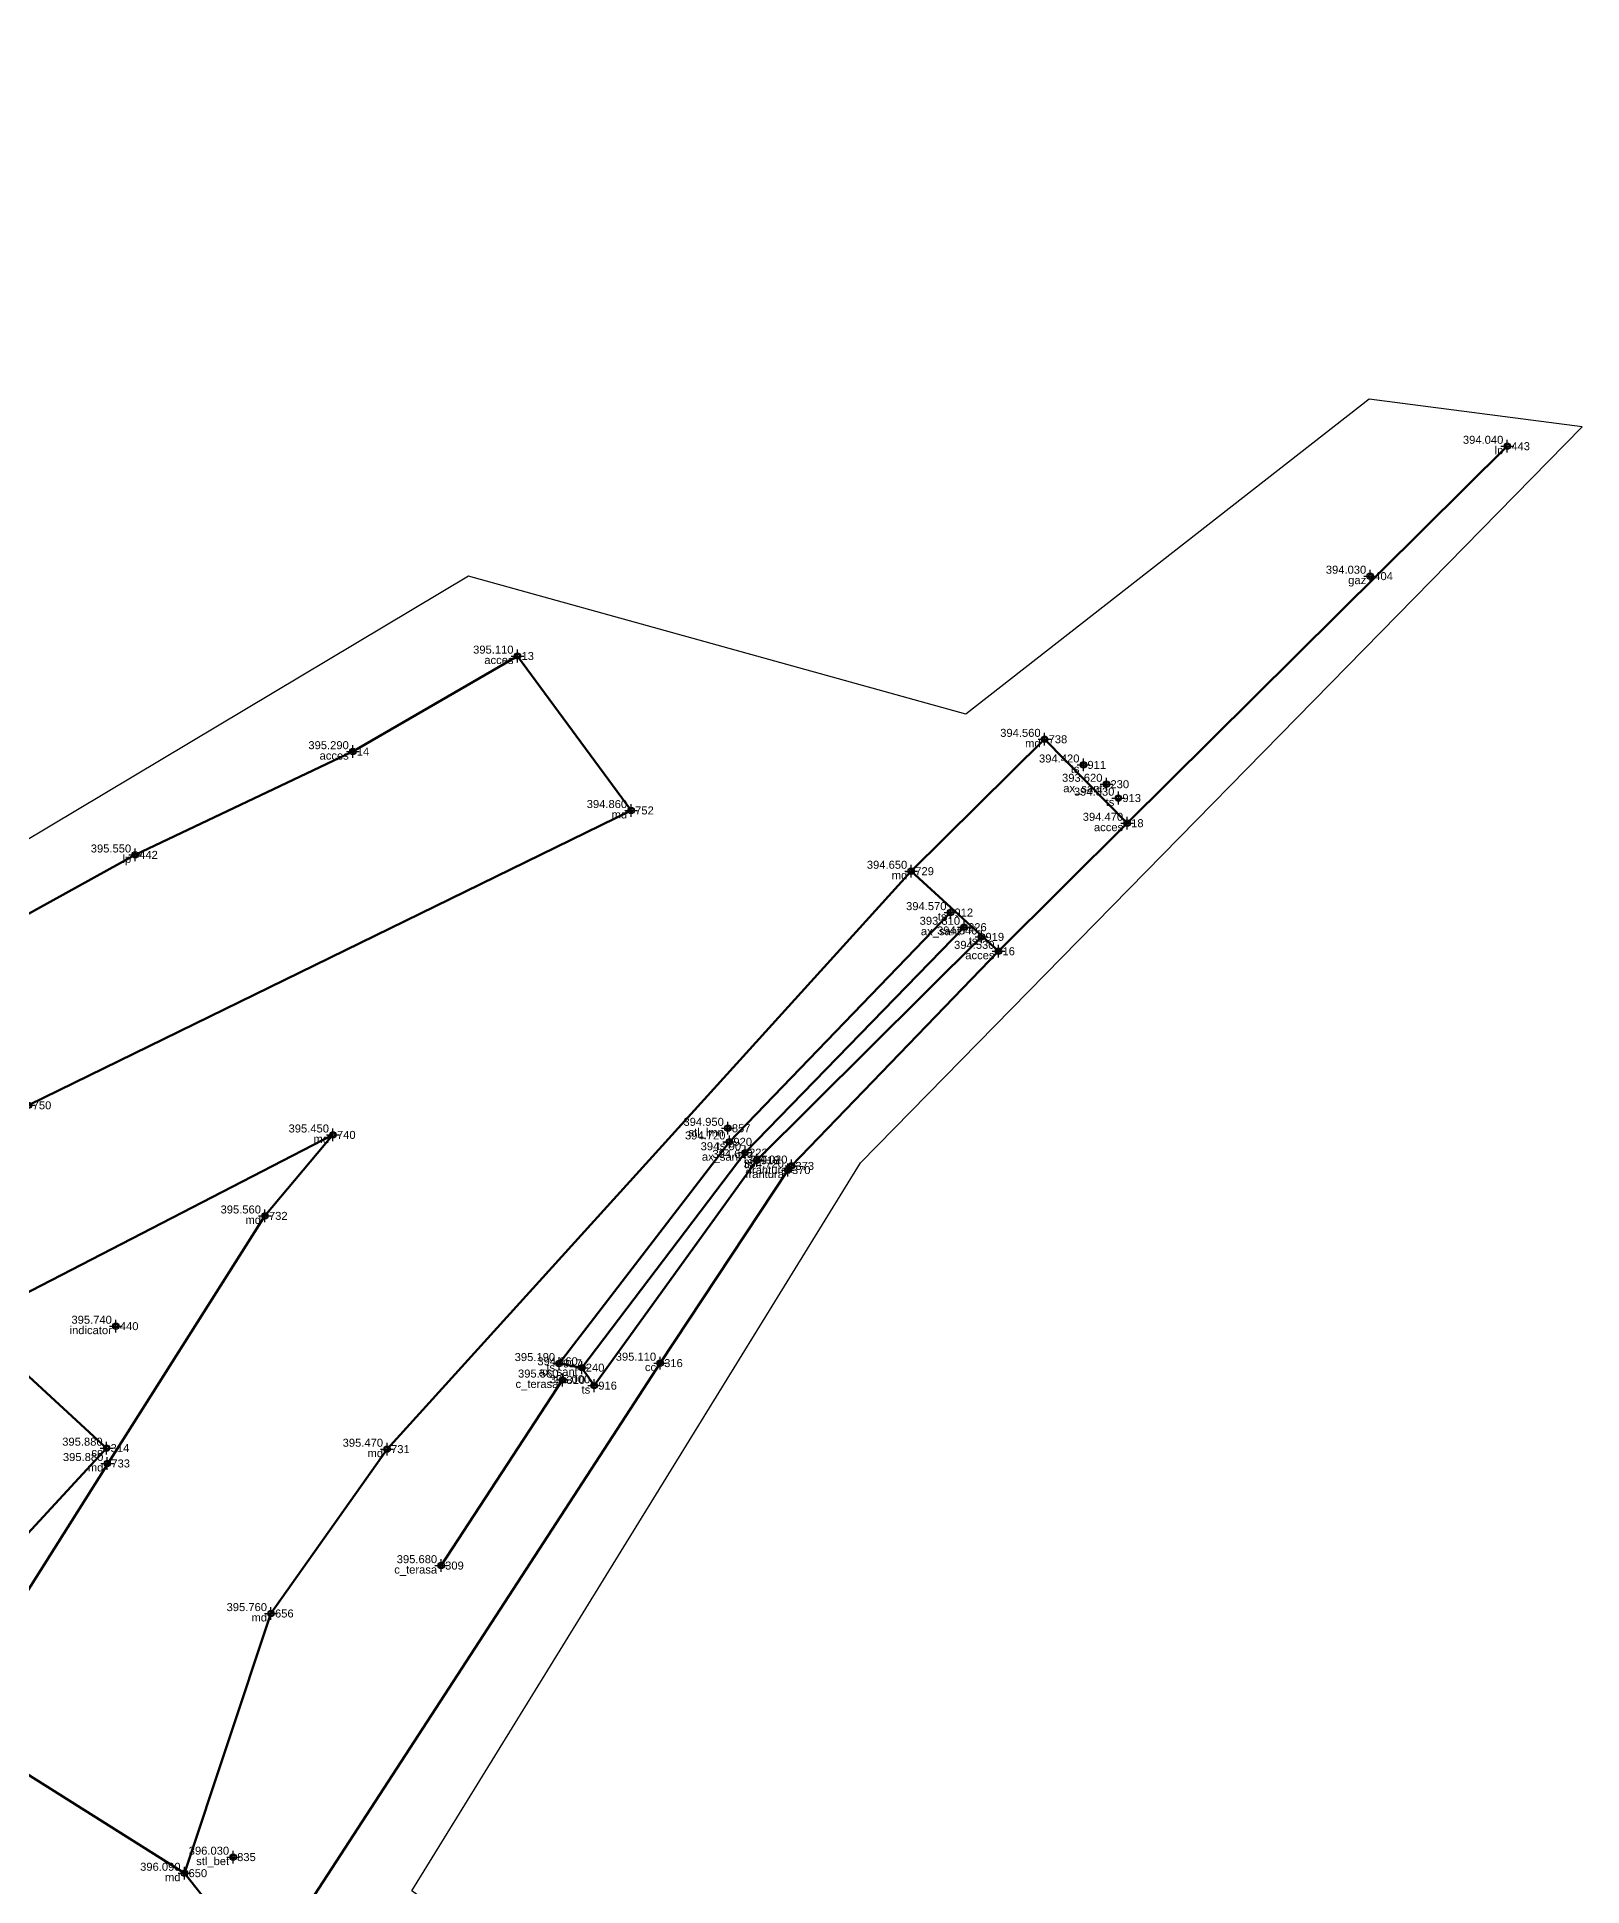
# Model space of a CAD drawing. Extents: x 396921 to 401273, y 555385 to 556691.
# Drawn here: x 397564.4 to 397612.7, y 556576 to 556633.8 of the extents above; entities that cross this region are included whole.
import ezdxf
from ezdxf.enums import TextEntityAlignment as Align

# ---------------------------------------------------------------- set-up
doc = ezdxf.new("R2010")
doc.units = 0
doc.header["$PDMODE"] = 34
doc.header["$PDSIZE"] = 0.2
for name, color, linetype in [('Boundary', 30, 'Continuous'), ('TOPO_CERC', 1, 'Continuous'), ('TOPO_CODE', 7, 'Continuous'), ('TOPO_ELEVATION', 7, 'Continuous'), ('TOPO_POINT_ID', 7, 'Continuous'), ('TOPO_POINTS', 7, 'Continuous'), ('TOPO_SYMBOL', 1, 'Continuous')]:
    doc.layers.add(name, color=color, linetype=linetype)
doc.layers.add('RO-LINES-LIN', color=7, linetype='Continuous', lineweight=25)
doc.styles.get("Standard").update_dxf_attribs({"font": 'arial.ttf'})

# ---------------------------------------------------------------- blocks, each defined once
blk = doc.blocks.new('PUNCTOPO')
at = {"layer": 'TOPO_CERC'}
blk.add_circle((0, 0), 0.25, dxfattribs=at)
at = {"layer": 'TOPO_SYMBOL'}
blk.add_point((0, 0), dxfattribs=at)

msp = doc.modelspace()

# ---------------------------------------------------------------- linework, layer by layer
at = {"layer": 'Boundary'}
msp.add_lwpolyline([(397504.516, 556582.723), (397524.352, 556584.443), (397543.347, 556580.386), (397571.881, 556560.421), (397591.567, 556546.352), (397599.856, 556558.522), (397576.112, 556575.872), (397590.128, 556598.614), (397612.674, 556621.602), (397606.026, 556622.465), (397593.42, 556612.625), (397577.879, 556616.941), (397556.056, 556603.905), (397532.226, 556599.849), (397494.971, 556602.262)], dxfattribs=at)
at = {"layer": 'RO-LINES-LIN', "lineweight": 50}
for points in [[(397370.694, 556633.784, 406.91), (397382.169, 556629.548, 406.08), (397392.709, 556625.674, 405.36), (397396.929, 556624.076, 405.09), (397406.434, 556620.904, 404.48), (397412.536, 556618.889, 404.06), (397423.568, 556614.964, 403.33), (397428.459, 556613.167, 403.06), (397453.33, 556605.449, 401.62), (397472.865, 556598.657, 400.71), (397484.788, 556595.513, 400.16), (397489.993, 556594.317, 400), (397493.021, 556593.776, 399.88), (397511.966, 556592.922, 397.84), (397517.831, 556592.966, 397.59), (397525.267, 556593.198, 397.28), (397537.748, 556593.006, 396.72), (397544.338, 556593.474, 396.5), (397551.883, 556594.085, 396.19), (397559.003, 556597.54, 395.92), (397564.14, 556600.411, 395.66), (397582.964, 556609.622, 394.86)], [(397583.87, 556592.358, 395.11), (397587.862, 556598.388, 394.72), (397587.972, 556598.517, 394.02), (397594.442, 556605.224, 394.53), (397598.462, 556609.224, 394.47), (397610.34, 556621.001, 394.04)], [(397582.964, 556609.622, 394.86), (397579.414, 556614.446, 395.11), (397574.267, 556611.461, 395.29)], [(397595.172, 556555.214, 396.72), (397591.086, 556558.606, 396.6), (397571.725, 556572.992, 396.17), (397569.01, 556576.424, 396.09), (397571.712, 556584.536, 395.76), (397575.338, 556589.67, 395.47), (397591.716, 556607.725, 394.65), (397595.883, 556611.846, 394.56)], [(397595.883, 556611.846, 394.56), (397598.462, 556609.224, 394.47), (397594.442, 556605.224, 394.53), (397591.716, 556607.725, 394.65)], [(397574.267, 556611.461, 395.29), (397567.468, 556608.234, 395.55)], [(397567.468, 556608.234, 395.55), (397562.143, 556605.302, 395.7)], [(397592.942, 556606.433, 394.57), (397586.034, 556599.27, 394.72), (397580.713, 556592.346, 395.19)], [(397581.421, 556592.215, 394.66), (397586.523, 556598.932, 394.29), (397593.366, 556605.975, 393.81)], [(397580.713, 556592.346, 395.19), (397581.421, 556592.215, 394.66), (397581.812, 556591.654, 395), (397586.892, 556598.694, 394.61), (397593.91, 556605.673, 394.54)], [(397573.648, 556599.487, 395.45), (397562.328, 556593.644, 395.79), (397555.502, 556586.304, 396.22), (397560.114, 556581.922, 396.27), (397561.508, 556581.139, 396.27), (397566.647, 556589.258, 395.906), (397571.523, 556596.957, 395.56), (397573.648, 556599.487, 395.45)], [(397556.278, 556586.372, 396.26), (397560.028, 556582.622, 396.125), (397566.576, 556589.703, 395.88), (397562.666, 556593.293, 395.8), (397556.278, 556586.372, 396.26)], [(397572.943, 556575.546, 395.99), (397583.87, 556592.358, 395.11)], [(397577.028, 556586.033, 395.68), (397580.817, 556591.831, 395.56)], [(397569.01, 556576.424, 396.09), (397561.508, 556581.139, 396.27)]]:
    msp.add_polyline3d(points, dxfattribs=at)

# ---------------------------------------------------------------- block references
at = {"layer": 'TOPO_POINTS'}
ref = msp.add_blockref('PUNCTOPO', (397610.34, 556621.001, 394.04), dxfattribs=dict(at, xscale=0.25, yscale=0.25, zscale=0.25))
ref.add_attrib('POINT', '443', dxfattribs={"layer": 'TOPO_POINT_ID', "height": 0.25}).set_placement((397610.465, 556621.001, 394.04), align=Align.MIDDLE_LEFT)
ref.add_attrib('ELEVATION', '394.040', dxfattribs={"layer": 'TOPO_ELEVATION', "height": 0.25}).set_placement((397610.215, 556621.001, 394.04), align=Align.BOTTOM_RIGHT)
ref.add_attrib('CODE', 'lp', dxfattribs={"layer": 'TOPO_CODE', "height": 0.25}).set_placement((397610.215, 556621.001, 394.04), align=Align.TOP_RIGHT)
ref = msp.add_blockref('PUNCTOPO', (397606.057, 556616.942, 394.03), dxfattribs=dict(at, xscale=0.25, yscale=0.25, zscale=0.25))
ref.add_attrib('POINT', '404', dxfattribs={"layer": 'TOPO_POINT_ID', "height": 0.25}).set_placement((397606.182, 556616.942, 394.03), align=Align.MIDDLE_LEFT)
ref.add_attrib('ELEVATION', '394.030', dxfattribs={"layer": 'TOPO_ELEVATION', "height": 0.25}).set_placement((397605.932, 556616.942, 394.03), align=Align.BOTTOM_RIGHT)
ref.add_attrib('CODE', 'gaz', dxfattribs={"layer": 'TOPO_CODE', "height": 0.25}).set_placement((397605.932, 556616.942, 394.03), align=Align.TOP_RIGHT)
ref = msp.add_blockref('PUNCTOPO', (397579.414, 556614.446, 395.11), dxfattribs=dict(at, xscale=0.25, yscale=0.25, zscale=0.25))
ref.add_attrib('POINT', '13', dxfattribs={"layer": 'TOPO_POINT_ID', "height": 0.25}).set_placement((397579.539, 556614.446, 395.11), align=Align.MIDDLE_LEFT)
ref.add_attrib('ELEVATION', '395.110', dxfattribs={"layer": 'TOPO_ELEVATION', "height": 0.25}).set_placement((397579.289, 556614.446, 395.11), align=Align.BOTTOM_RIGHT)
ref.add_attrib('CODE', 'acces', dxfattribs={"layer": 'TOPO_CODE', "height": 0.25}).set_placement((397579.289, 556614.446, 395.11), align=Align.TOP_RIGHT)
ref = msp.add_blockref('PUNCTOPO', (397595.883, 556611.846, 394.56), dxfattribs=dict(at, xscale=0.25, yscale=0.25, zscale=0.25))
ref.add_attrib('POINT', '738', dxfattribs={"layer": 'TOPO_POINT_ID', "height": 0.25}).set_placement((397596.008, 556611.846, 394.56), align=Align.MIDDLE_LEFT)
ref.add_attrib('ELEVATION', '394.560', dxfattribs={"layer": 'TOPO_ELEVATION', "height": 0.25}).set_placement((397595.758, 556611.846, 394.56), align=Align.BOTTOM_RIGHT)
ref.add_attrib('CODE', 'md', dxfattribs={"layer": 'TOPO_CODE', "height": 0.25}).set_placement((397595.758, 556611.846, 394.56), align=Align.TOP_RIGHT)
ref = msp.add_blockref('PUNCTOPO', (397574.267, 556611.461, 395.29), dxfattribs=dict(at, xscale=0.25, yscale=0.25, zscale=0.25))
ref.add_attrib('POINT', '14', dxfattribs={"layer": 'TOPO_POINT_ID', "height": 0.25}).set_placement((397574.392, 556611.461, 395.29), align=Align.MIDDLE_LEFT)
ref.add_attrib('ELEVATION', '395.290', dxfattribs={"layer": 'TOPO_ELEVATION', "height": 0.25}).set_placement((397574.142, 556611.461, 395.29), align=Align.BOTTOM_RIGHT)
ref.add_attrib('CODE', 'acces', dxfattribs={"layer": 'TOPO_CODE', "height": 0.25}).set_placement((397574.142, 556611.461, 395.29), align=Align.TOP_RIGHT)
ref = msp.add_blockref('PUNCTOPO', (397597.096, 556611.045, 394.42), dxfattribs=dict(at, xscale=0.25, yscale=0.25, zscale=0.25))
ref.add_attrib('POINT', '911', dxfattribs={"layer": 'TOPO_POINT_ID', "height": 0.25}).set_placement((397597.221, 556611.045, 394.42), align=Align.MIDDLE_LEFT)
ref.add_attrib('ELEVATION', '394.420', dxfattribs={"layer": 'TOPO_ELEVATION', "height": 0.25}).set_placement((397596.971, 556611.045, 394.42), align=Align.BOTTOM_RIGHT)
ref.add_attrib('CODE', 'ts', dxfattribs={"layer": 'TOPO_CODE', "height": 0.25}).set_placement((397596.971, 556611.045, 394.42), align=Align.TOP_RIGHT)
ref = msp.add_blockref('PUNCTOPO', (397597.815, 556610.442, 393.62), dxfattribs=dict(at, xscale=0.25, yscale=0.25, zscale=0.25))
ref.add_attrib('POINT', '230', dxfattribs={"layer": 'TOPO_POINT_ID', "height": 0.25}).set_placement((397597.94, 556610.442, 393.62), align=Align.MIDDLE_LEFT)
ref.add_attrib('ELEVATION', '393.620', dxfattribs={"layer": 'TOPO_ELEVATION', "height": 0.25}).set_placement((397597.69, 556610.442, 393.62), align=Align.BOTTOM_RIGHT)
ref.add_attrib('CODE', 'ax_sant', dxfattribs={"layer": 'TOPO_CODE', "height": 0.25}).set_placement((397597.69, 556610.442, 393.62), align=Align.TOP_RIGHT)
ref = msp.add_blockref('PUNCTOPO', (397598.187, 556610.009, 394.33), dxfattribs=dict(at, xscale=0.25, yscale=0.25, zscale=0.25))
ref.add_attrib('POINT', '913', dxfattribs={"layer": 'TOPO_POINT_ID', "height": 0.25}).set_placement((397598.312, 556610.009, 394.33), align=Align.MIDDLE_LEFT)
ref.add_attrib('ELEVATION', '394.330', dxfattribs={"layer": 'TOPO_ELEVATION', "height": 0.25}).set_placement((397598.062, 556610.009, 394.33), align=Align.BOTTOM_RIGHT)
ref.add_attrib('CODE', 'ts', dxfattribs={"layer": 'TOPO_CODE', "height": 0.25}).set_placement((397598.062, 556610.009, 394.33), align=Align.TOP_RIGHT)
ref = msp.add_blockref('PUNCTOPO', (397582.964, 556609.622, 394.86), dxfattribs=dict(at, xscale=0.25, yscale=0.25, zscale=0.25))
ref.add_attrib('POINT', '752', dxfattribs={"layer": 'TOPO_POINT_ID', "height": 0.25}).set_placement((397583.089, 556609.622, 394.86), align=Align.MIDDLE_LEFT)
ref.add_attrib('ELEVATION', '394.860', dxfattribs={"layer": 'TOPO_ELEVATION', "height": 0.25}).set_placement((397582.839, 556609.622, 394.86), align=Align.BOTTOM_RIGHT)
ref.add_attrib('CODE', 'md', dxfattribs={"layer": 'TOPO_CODE', "height": 0.25}).set_placement((397582.839, 556609.622, 394.86), align=Align.TOP_RIGHT)
ref = msp.add_blockref('PUNCTOPO', (397598.462, 556609.224, 394.47), dxfattribs=dict(at, xscale=0.25, yscale=0.25, zscale=0.25))
ref.add_attrib('POINT', '18', dxfattribs={"layer": 'TOPO_POINT_ID', "height": 0.25}).set_placement((397598.587, 556609.224, 394.47), align=Align.MIDDLE_LEFT)
ref.add_attrib('ELEVATION', '394.470', dxfattribs={"layer": 'TOPO_ELEVATION', "height": 0.25}).set_placement((397598.337, 556609.224, 394.47), align=Align.BOTTOM_RIGHT)
ref.add_attrib('CODE', 'acces', dxfattribs={"layer": 'TOPO_CODE', "height": 0.25}).set_placement((397598.337, 556609.224, 394.47), align=Align.TOP_RIGHT)
ref = msp.add_blockref('PUNCTOPO', (397567.468, 556608.234, 395.55), dxfattribs=dict(at, xscale=0.25, yscale=0.25, zscale=0.25))
ref.add_attrib('POINT', '442', dxfattribs={"layer": 'TOPO_POINT_ID', "height": 0.25}).set_placement((397567.593, 556608.234, 395.55), align=Align.MIDDLE_LEFT)
ref.add_attrib('ELEVATION', '395.550', dxfattribs={"layer": 'TOPO_ELEVATION', "height": 0.25}).set_placement((397567.343, 556608.234, 395.55), align=Align.BOTTOM_RIGHT)
ref.add_attrib('CODE', 'lp', dxfattribs={"layer": 'TOPO_CODE', "height": 0.25}).set_placement((397567.343, 556608.234, 395.55), align=Align.TOP_RIGHT)
ref = msp.add_blockref('PUNCTOPO', (397591.716, 556607.725, 394.65), dxfattribs=dict(at, xscale=0.25, yscale=0.25, zscale=0.25))
ref.add_attrib('POINT', '729', dxfattribs={"layer": 'TOPO_POINT_ID', "height": 0.25}).set_placement((397591.841, 556607.725, 394.65), align=Align.MIDDLE_LEFT)
ref.add_attrib('ELEVATION', '394.650', dxfattribs={"layer": 'TOPO_ELEVATION', "height": 0.25}).set_placement((397591.591, 556607.725, 394.65), align=Align.BOTTOM_RIGHT)
ref.add_attrib('CODE', 'md', dxfattribs={"layer": 'TOPO_CODE', "height": 0.25}).set_placement((397591.591, 556607.725, 394.65), align=Align.TOP_RIGHT)
ref = msp.add_blockref('PUNCTOPO', (397592.942, 556606.433, 394.57), dxfattribs=dict(at, xscale=0.25, yscale=0.25, zscale=0.25))
ref.add_attrib('POINT', '912', dxfattribs={"layer": 'TOPO_POINT_ID', "height": 0.25}).set_placement((397593.067, 556606.433, 394.57), align=Align.MIDDLE_LEFT)
ref.add_attrib('ELEVATION', '394.570', dxfattribs={"layer": 'TOPO_ELEVATION', "height": 0.25}).set_placement((397592.817, 556606.433, 394.57), align=Align.BOTTOM_RIGHT)
ref.add_attrib('CODE', 'ts', dxfattribs={"layer": 'TOPO_CODE', "height": 0.25}).set_placement((397592.817, 556606.433, 394.57), align=Align.TOP_RIGHT)
ref = msp.add_blockref('PUNCTOPO', (397593.366, 556605.975, 393.81), dxfattribs=dict(at, xscale=0.25, yscale=0.25, zscale=0.25))
ref.add_attrib('POINT', '226', dxfattribs={"layer": 'TOPO_POINT_ID', "height": 0.25}).set_placement((397593.491, 556605.975, 393.81), align=Align.MIDDLE_LEFT)
ref.add_attrib('ELEVATION', '393.810', dxfattribs={"layer": 'TOPO_ELEVATION', "height": 0.25}).set_placement((397593.241, 556605.975, 393.81), align=Align.BOTTOM_RIGHT)
ref.add_attrib('CODE', 'ax_sant', dxfattribs={"layer": 'TOPO_CODE', "height": 0.25}).set_placement((397593.241, 556605.975, 393.81), align=Align.TOP_RIGHT)
ref = msp.add_blockref('PUNCTOPO', (397593.91, 556605.673, 394.54), dxfattribs=dict(at, xscale=0.25, yscale=0.25, zscale=0.25))
ref.add_attrib('POINT', '919', dxfattribs={"layer": 'TOPO_POINT_ID', "height": 0.25}).set_placement((397594.035, 556605.673, 394.54), align=Align.MIDDLE_LEFT)
ref.add_attrib('ELEVATION', '394.540', dxfattribs={"layer": 'TOPO_ELEVATION', "height": 0.25}).set_placement((397593.785, 556605.673, 394.54), align=Align.BOTTOM_RIGHT)
ref.add_attrib('CODE', 'ts', dxfattribs={"layer": 'TOPO_CODE', "height": 0.25}).set_placement((397593.785, 556605.673, 394.54), align=Align.TOP_RIGHT)
ref = msp.add_blockref('PUNCTOPO', (397594.442, 556605.224, 394.53), dxfattribs=dict(at, xscale=0.25, yscale=0.25, zscale=0.25))
ref.add_attrib('POINT', '16', dxfattribs={"layer": 'TOPO_POINT_ID', "height": 0.25}).set_placement((397594.567, 556605.224, 394.53), align=Align.MIDDLE_LEFT)
ref.add_attrib('ELEVATION', '394.530', dxfattribs={"layer": 'TOPO_ELEVATION', "height": 0.25}).set_placement((397594.317, 556605.224, 394.53), align=Align.BOTTOM_RIGHT)
ref.add_attrib('CODE', 'acces', dxfattribs={"layer": 'TOPO_CODE', "height": 0.25}).set_placement((397594.317, 556605.224, 394.53), align=Align.TOP_RIGHT)
ref = msp.add_blockref('PUNCTOPO', (397564.14, 556600.411, 395.66), dxfattribs=dict(at, xscale=0.25, yscale=0.25, zscale=0.25))
ref.add_attrib('POINT', '750', dxfattribs={"layer": 'TOPO_POINT_ID', "height": 0.25}).set_placement((397564.265, 556600.411, 395.66), align=Align.MIDDLE_LEFT)
ref.add_attrib('ELEVATION', '395.660', dxfattribs={"layer": 'TOPO_ELEVATION', "height": 0.25}).set_placement((397564.015, 556600.411, 395.66), align=Align.BOTTOM_RIGHT)
ref.add_attrib('CODE', 'md', dxfattribs={"layer": 'TOPO_CODE', "height": 0.25}).set_placement((397564.015, 556600.411, 395.66), align=Align.TOP_RIGHT)
ref = msp.add_blockref('PUNCTOPO', (397585.986, 556599.695, 394.95), dxfattribs=dict(at, xscale=0.25, yscale=0.25, zscale=0.25))
ref.add_attrib('POINT', '857', dxfattribs={"layer": 'TOPO_POINT_ID', "height": 0.25}).set_placement((397586.111, 556599.695, 394.95), align=Align.MIDDLE_LEFT)
ref.add_attrib('ELEVATION', '394.950', dxfattribs={"layer": 'TOPO_ELEVATION', "height": 0.25}).set_placement((397585.861, 556599.695, 394.95), align=Align.BOTTOM_RIGHT)
ref.add_attrib('CODE', 'stl_lmn', dxfattribs={"layer": 'TOPO_CODE', "height": 0.25}).set_placement((397585.861, 556599.695, 394.95), align=Align.TOP_RIGHT)
ref = msp.add_blockref('PUNCTOPO', (397573.648, 556599.487, 395.45), dxfattribs=dict(at, xscale=0.25, yscale=0.25, zscale=0.25))
ref.add_attrib('POINT', '740', dxfattribs={"layer": 'TOPO_POINT_ID', "height": 0.25}).set_placement((397573.773, 556599.487, 395.45), align=Align.MIDDLE_LEFT)
ref.add_attrib('ELEVATION', '395.450', dxfattribs={"layer": 'TOPO_ELEVATION', "height": 0.25}).set_placement((397573.523, 556599.487, 395.45), align=Align.BOTTOM_RIGHT)
ref.add_attrib('CODE', 'md', dxfattribs={"layer": 'TOPO_CODE', "height": 0.25}).set_placement((397573.523, 556599.487, 395.45), align=Align.TOP_RIGHT)
ref = msp.add_blockref('PUNCTOPO', (397586.034, 556599.27, 394.72), dxfattribs=dict(at, xscale=0.25, yscale=0.25, zscale=0.25))
ref.add_attrib('POINT', '920', dxfattribs={"layer": 'TOPO_POINT_ID', "height": 0.25}).set_placement((397586.159, 556599.27, 394.72), align=Align.MIDDLE_LEFT)
ref.add_attrib('ELEVATION', '394.720', dxfattribs={"layer": 'TOPO_ELEVATION', "height": 0.25}).set_placement((397585.909, 556599.27, 394.72), align=Align.BOTTOM_RIGHT)
ref.add_attrib('CODE', 'ts', dxfattribs={"layer": 'TOPO_CODE', "height": 0.25}).set_placement((397585.909, 556599.27, 394.72), align=Align.TOP_RIGHT)
ref = msp.add_blockref('PUNCTOPO', (397586.523, 556598.932, 394.29), dxfattribs=dict(at, xscale=0.25, yscale=0.25, zscale=0.25))
ref.add_attrib('POINT', '222', dxfattribs={"layer": 'TOPO_POINT_ID', "height": 0.25}).set_placement((397586.648, 556598.932, 394.29), align=Align.MIDDLE_LEFT)
ref.add_attrib('ELEVATION', '394.290', dxfattribs={"layer": 'TOPO_ELEVATION', "height": 0.25}).set_placement((397586.398, 556598.932, 394.29), align=Align.BOTTOM_RIGHT)
ref.add_attrib('CODE', 'ax_sant', dxfattribs={"layer": 'TOPO_CODE', "height": 0.25}).set_placement((397586.398, 556598.932, 394.29), align=Align.TOP_RIGHT)
ref = msp.add_blockref('PUNCTOPO', (397586.892, 556598.694, 394.61), dxfattribs=dict(at, xscale=0.25, yscale=0.25, zscale=0.25))
ref.add_attrib('POINT', '918', dxfattribs={"layer": 'TOPO_POINT_ID', "height": 0.25}).set_placement((397587.017, 556598.694, 394.61), align=Align.MIDDLE_LEFT)
ref.add_attrib('ELEVATION', '394.610', dxfattribs={"layer": 'TOPO_ELEVATION', "height": 0.25}).set_placement((397586.767, 556598.694, 394.61), align=Align.BOTTOM_RIGHT)
ref.add_attrib('CODE', 'ts', dxfattribs={"layer": 'TOPO_CODE', "height": 0.25}).set_placement((397586.767, 556598.694, 394.61), align=Align.TOP_RIGHT)
ref = msp.add_blockref('PUNCTOPO', (397587.972, 556598.517, 394.02), dxfattribs=dict(at, xscale=0.25, yscale=0.25, zscale=0.25))
ref.add_attrib('POINT', '373', dxfattribs={"layer": 'TOPO_POINT_ID', "height": 0.25}).set_placement((397588.097, 556598.517, 394.02), align=Align.MIDDLE_LEFT)
ref.add_attrib('ELEVATION', '394.020', dxfattribs={"layer": 'TOPO_ELEVATION', "height": 0.25}).set_placement((397587.847, 556598.517, 394.02), align=Align.BOTTOM_RIGHT)
ref.add_attrib('CODE', 'frantura', dxfattribs={"layer": 'TOPO_CODE', "height": 0.25}).set_placement((397587.847, 556598.517, 394.02), align=Align.TOP_RIGHT)
ref = msp.add_blockref('PUNCTOPO', (397587.862, 556598.388, 394.72), dxfattribs=dict(at, xscale=0.25, yscale=0.25, zscale=0.25))
ref.add_attrib('POINT', '370', dxfattribs={"layer": 'TOPO_POINT_ID', "height": 0.25}).set_placement((397587.987, 556598.388, 394.72), align=Align.MIDDLE_LEFT)
ref.add_attrib('ELEVATION', '394.720', dxfattribs={"layer": 'TOPO_ELEVATION', "height": 0.25}).set_placement((397587.737, 556598.388, 394.72), align=Align.BOTTOM_RIGHT)
ref.add_attrib('CODE', 'frantura', dxfattribs={"layer": 'TOPO_CODE', "height": 0.25}).set_placement((397587.737, 556598.388, 394.72), align=Align.TOP_RIGHT)
ref = msp.add_blockref('PUNCTOPO', (397571.523, 556596.957, 395.56), dxfattribs=dict(at, xscale=0.25, yscale=0.25, zscale=0.25))
ref.add_attrib('POINT', '732', dxfattribs={"layer": 'TOPO_POINT_ID', "height": 0.25}).set_placement((397571.648, 556596.957, 395.56), align=Align.MIDDLE_LEFT)
ref.add_attrib('ELEVATION', '395.560', dxfattribs={"layer": 'TOPO_ELEVATION', "height": 0.25}).set_placement((397571.398, 556596.957, 395.56), align=Align.BOTTOM_RIGHT)
ref.add_attrib('CODE', 'md', dxfattribs={"layer": 'TOPO_CODE', "height": 0.25}).set_placement((397571.398, 556596.957, 395.56), align=Align.TOP_RIGHT)
ref = msp.add_blockref('PUNCTOPO', (397566.864, 556593.512, 395.74), dxfattribs=dict(at, xscale=0.25, yscale=0.25, zscale=0.25))
ref.add_attrib('POINT', '440', dxfattribs={"layer": 'TOPO_POINT_ID', "height": 0.25}).set_placement((397566.989, 556593.512, 395.74), align=Align.MIDDLE_LEFT)
ref.add_attrib('ELEVATION', '395.740', dxfattribs={"layer": 'TOPO_ELEVATION', "height": 0.25}).set_placement((397566.739, 556593.512, 395.74), align=Align.BOTTOM_RIGHT)
ref.add_attrib('CODE', 'indicator', dxfattribs={"layer": 'TOPO_CODE', "height": 0.25}).set_placement((397566.739, 556593.512, 395.74), align=Align.TOP_RIGHT)
ref = msp.add_blockref('PUNCTOPO', (397580.713, 556592.346, 395.19), dxfattribs=dict(at, xscale=0.25, yscale=0.25, zscale=0.25))
ref.add_attrib('POINT', '917', dxfattribs={"layer": 'TOPO_POINT_ID', "height": 0.25}).set_placement((397580.838, 556592.346, 395.19), align=Align.MIDDLE_LEFT)
ref.add_attrib('ELEVATION', '395.190', dxfattribs={"layer": 'TOPO_ELEVATION', "height": 0.25}).set_placement((397580.588, 556592.346, 395.19), align=Align.BOTTOM_RIGHT)
ref.add_attrib('CODE', 'ts', dxfattribs={"layer": 'TOPO_CODE', "height": 0.25}).set_placement((397580.588, 556592.346, 395.19), align=Align.TOP_RIGHT)
ref = msp.add_blockref('PUNCTOPO', (397581.421, 556592.215, 394.66), dxfattribs=dict(at, xscale=0.25, yscale=0.25, zscale=0.25))
ref.add_attrib('POINT', '240', dxfattribs={"layer": 'TOPO_POINT_ID', "height": 0.25}).set_placement((397581.546, 556592.215, 394.66), align=Align.MIDDLE_LEFT)
ref.add_attrib('ELEVATION', '394.660', dxfattribs={"layer": 'TOPO_ELEVATION', "height": 0.25}).set_placement((397581.296, 556592.215, 394.66), align=Align.BOTTOM_RIGHT)
ref.add_attrib('CODE', 'ax_sant', dxfattribs={"layer": 'TOPO_CODE', "height": 0.25}).set_placement((397581.296, 556592.215, 394.66), align=Align.TOP_RIGHT)
ref = msp.add_blockref('PUNCTOPO', (397583.87, 556592.358, 395.11), dxfattribs=dict(at, xscale=0.25, yscale=0.25, zscale=0.25))
ref.add_attrib('POINT', '316', dxfattribs={"layer": 'TOPO_POINT_ID', "height": 0.25}).set_placement((397583.995, 556592.358, 395.11), align=Align.MIDDLE_LEFT)
ref.add_attrib('ELEVATION', '395.110', dxfattribs={"layer": 'TOPO_ELEVATION', "height": 0.25}).set_placement((397583.745, 556592.358, 395.11), align=Align.BOTTOM_RIGHT)
ref.add_attrib('CODE', 'cc', dxfattribs={"layer": 'TOPO_CODE', "height": 0.25}).set_placement((397583.745, 556592.358, 395.11), align=Align.TOP_RIGHT)
ref = msp.add_blockref('PUNCTOPO', (397580.817, 556591.831, 395.56), dxfattribs=dict(at, xscale=0.25, yscale=0.25, zscale=0.25))
ref.add_attrib('POINT', '310', dxfattribs={"layer": 'TOPO_POINT_ID', "height": 0.25}).set_placement((397580.942, 556591.831, 395.56), align=Align.MIDDLE_LEFT)
ref.add_attrib('ELEVATION', '395.560', dxfattribs={"layer": 'TOPO_ELEVATION', "height": 0.25}).set_placement((397580.692, 556591.831, 395.56), align=Align.BOTTOM_RIGHT)
ref.add_attrib('CODE', 'c_terasa', dxfattribs={"layer": 'TOPO_CODE', "height": 0.25}).set_placement((397580.692, 556591.831, 395.56), align=Align.TOP_RIGHT)
ref = msp.add_blockref('PUNCTOPO', (397581.812, 556591.654, 395), dxfattribs=dict(at, xscale=0.25, yscale=0.25, zscale=0.25))
ref.add_attrib('POINT', '916', dxfattribs={"layer": 'TOPO_POINT_ID', "height": 0.25}).set_placement((397581.937, 556591.654, 395), align=Align.MIDDLE_LEFT)
ref.add_attrib('ELEVATION', '395.000', dxfattribs={"layer": 'TOPO_ELEVATION', "height": 0.25}).set_placement((397581.687, 556591.654, 395), align=Align.BOTTOM_RIGHT)
ref.add_attrib('CODE', 'ts', dxfattribs={"layer": 'TOPO_CODE', "height": 0.25}).set_placement((397581.687, 556591.654, 395), align=Align.TOP_RIGHT)
ref = msp.add_blockref('PUNCTOPO', (397566.576, 556589.703, 395.88), dxfattribs=dict(at, xscale=0.25, yscale=0.25, zscale=0.25))
ref.add_attrib('POINT', '314', dxfattribs={"layer": 'TOPO_POINT_ID', "height": 0.25}).set_placement((397566.701, 556589.703, 395.88), align=Align.MIDDLE_LEFT)
ref.add_attrib('ELEVATION', '395.880', dxfattribs={"layer": 'TOPO_ELEVATION', "height": 0.25}).set_placement((397566.451, 556589.703, 395.88), align=Align.BOTTOM_RIGHT)
ref.add_attrib('CODE', 'cc', dxfattribs={"layer": 'TOPO_CODE', "height": 0.25}).set_placement((397566.451, 556589.703, 395.88), align=Align.TOP_RIGHT)
ref = msp.add_blockref('PUNCTOPO', (397566.598, 556589.223, 395.88), dxfattribs=dict(at, xscale=0.25, yscale=0.25, zscale=0.25))
ref.add_attrib('POINT', '733', dxfattribs={"layer": 'TOPO_POINT_ID', "height": 0.25}).set_placement((397566.723, 556589.223, 395.88), align=Align.MIDDLE_LEFT)
ref.add_attrib('ELEVATION', '395.880', dxfattribs={"layer": 'TOPO_ELEVATION', "height": 0.25}).set_placement((397566.473, 556589.223, 395.88), align=Align.BOTTOM_RIGHT)
ref.add_attrib('CODE', 'md', dxfattribs={"layer": 'TOPO_CODE', "height": 0.25}).set_placement((397566.473, 556589.223, 395.88), align=Align.TOP_RIGHT)
ref = msp.add_blockref('PUNCTOPO', (397575.338, 556589.67, 395.47), dxfattribs=dict(at, xscale=0.25, yscale=0.25, zscale=0.25))
ref.add_attrib('POINT', '731', dxfattribs={"layer": 'TOPO_POINT_ID', "height": 0.25}).set_placement((397575.463, 556589.67, 395.47), align=Align.MIDDLE_LEFT)
ref.add_attrib('ELEVATION', '395.470', dxfattribs={"layer": 'TOPO_ELEVATION', "height": 0.25}).set_placement((397575.213, 556589.67, 395.47), align=Align.BOTTOM_RIGHT)
ref.add_attrib('CODE', 'md', dxfattribs={"layer": 'TOPO_CODE', "height": 0.25}).set_placement((397575.213, 556589.67, 395.47), align=Align.TOP_RIGHT)
ref = msp.add_blockref('PUNCTOPO', (397577.028, 556586.033, 395.68), dxfattribs=dict(at, xscale=0.25, yscale=0.25, zscale=0.25))
ref.add_attrib('POINT', '309', dxfattribs={"layer": 'TOPO_POINT_ID', "height": 0.25}).set_placement((397577.153, 556586.033, 395.68), align=Align.MIDDLE_LEFT)
ref.add_attrib('ELEVATION', '395.680', dxfattribs={"layer": 'TOPO_ELEVATION', "height": 0.25}).set_placement((397576.903, 556586.033, 395.68), align=Align.BOTTOM_RIGHT)
ref.add_attrib('CODE', 'c_terasa', dxfattribs={"layer": 'TOPO_CODE', "height": 0.25}).set_placement((397576.903, 556586.033, 395.68), align=Align.TOP_RIGHT)
ref = msp.add_blockref('PUNCTOPO', (397571.712, 556584.536, 395.76), dxfattribs=dict(at, xscale=0.25, yscale=0.25, zscale=0.25))
ref.add_attrib('POINT', '656', dxfattribs={"layer": 'TOPO_POINT_ID', "height": 0.25}).set_placement((397571.837, 556584.536, 395.76), align=Align.MIDDLE_LEFT)
ref.add_attrib('ELEVATION', '395.760', dxfattribs={"layer": 'TOPO_ELEVATION', "height": 0.25}).set_placement((397571.587, 556584.536, 395.76), align=Align.BOTTOM_RIGHT)
ref.add_attrib('CODE', 'md', dxfattribs={"layer": 'TOPO_CODE', "height": 0.25}).set_placement((397571.587, 556584.536, 395.76), align=Align.TOP_RIGHT)
ref = msp.add_blockref('PUNCTOPO', (397570.529, 556576.926, 396.03), dxfattribs=dict(at, xscale=0.25, yscale=0.25, zscale=0.25))
ref.add_attrib('POINT', '835', dxfattribs={"layer": 'TOPO_POINT_ID', "height": 0.25}).set_placement((397570.654, 556576.926, 396.03), align=Align.MIDDLE_LEFT)
ref.add_attrib('ELEVATION', '396.030', dxfattribs={"layer": 'TOPO_ELEVATION', "height": 0.25}).set_placement((397570.404, 556576.926, 396.03), align=Align.BOTTOM_RIGHT)
ref.add_attrib('CODE', 'stl_bet', dxfattribs={"layer": 'TOPO_CODE', "height": 0.25}).set_placement((397570.404, 556576.926, 396.03), align=Align.TOP_RIGHT)
ref = msp.add_blockref('PUNCTOPO', (397569.01, 556576.424, 396.09), dxfattribs=dict(at, xscale=0.25, yscale=0.25, zscale=0.25))
ref.add_attrib('POINT', '650', dxfattribs={"layer": 'TOPO_POINT_ID', "height": 0.25}).set_placement((397569.135, 556576.424, 396.09), align=Align.MIDDLE_LEFT)
ref.add_attrib('ELEVATION', '396.090', dxfattribs={"layer": 'TOPO_ELEVATION', "height": 0.25}).set_placement((397568.885, 556576.424, 396.09), align=Align.BOTTOM_RIGHT)
ref.add_attrib('CODE', 'md', dxfattribs={"layer": 'TOPO_CODE', "height": 0.25}).set_placement((397568.885, 556576.424, 396.09), align=Align.TOP_RIGHT)

doc.saveas('drawing.dxf')
